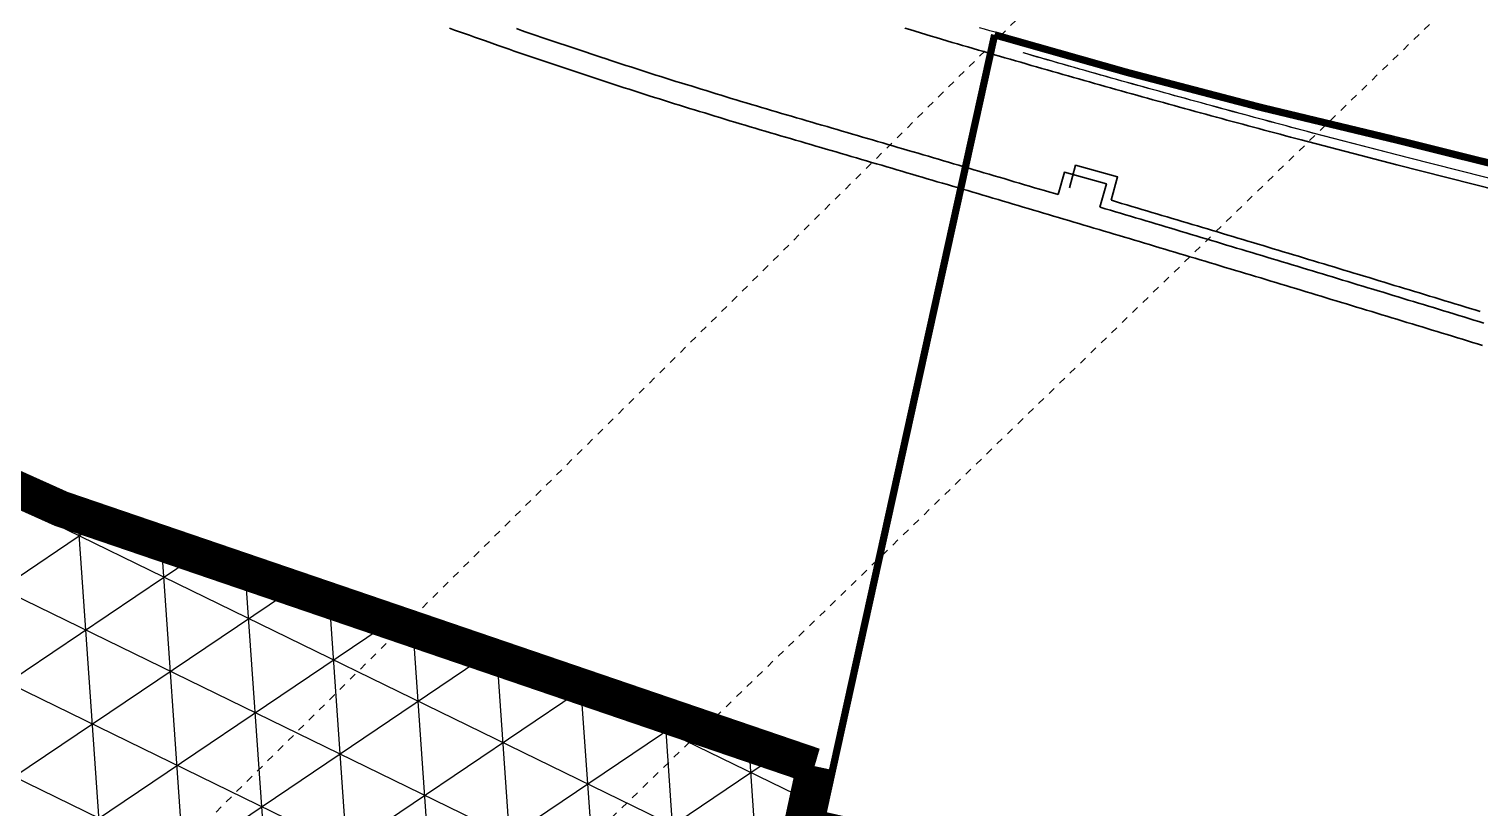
# Model space of a CAD drawing. Header units: millimetres. Extents: x 50357 to 985146, y 723188 to 1803594.
# Drawn here: x 829690.56 to 829710.54, y 818141.63 to 818152.37 of the extents above; entities that cross this region are included whole.
import ezdxf
from ezdxf.xclip import XClip

# ---------------------------------------------------------------- set-up
doc = ezdxf.new("R2010")
doc.units = ezdxf.units.MM
doc.header["$LTSCALE"] = 3
doc.header["$MEASUREMENT"] = 0
for name, pattern in [('3A35X-MAGP-P-SB$0$3A35X-MAGP-P-SB$0$HIDDEN', [0.375, 0.25, -0.125]), ('DASHED', [19.05, 12.7, -6.35]), ('x-baseplan$0$DGN Style 2', [1.94727e-06, 0, -1.94727e-06])]:
    doc.linetypes.add(name, pattern=pattern)
doc.layers.add('-Surrender Hatch in Pink', color=7, linetype='Continuous', lineweight=40, true_color=0xffc2c2)
doc.layers.add('-Surrender line', color=7, linetype='Continuous', lineweight=40, true_color=0xff7575)
for name, color, linetype in [('00_Xref', 7, 'Continuous'), ('3A35X-MAGP-P-LD-00-0$0$LWK-STEPS', 1, 'Continuous'), ('3A35X-MAGP-P-SB$0$UAJ-90BOUN', 7, 'Continuous'), ('LWK-STEPS', 8, 'Continuous'), ('UAJ-00XREF', 7, 'Continuous')]:
    doc.layers.add(name, color=color, linetype=linetype)
doc.layers.add('3A35X-MAGP-P-LD-00-0$0$LWK-GA_PLANTERWALL', color=7, linetype='Continuous', lineweight=30)
doc.layers.add('LWK-GA_PLANTERWALL', color=8, linetype='Continuous', lineweight=30)
doc.layers.add('x-baseplan$0$AR-ROAD_AR_BS_MI_', color=7, linetype='Continuous', true_color=0x6d6d6d)

# ---------------------------------------------------------------- blocks, each defined once
blk = doc.blocks.new('x-baseplan')
at = {"layer": 'x-baseplan$0$AR-ROAD_AR_BS_MI_', "linetype": 'x-baseplan$0$DGN Style 2', "flags": 128}
for points in [[(834344.623, 818162.092), (834344.39, 818162.07), (834343.831, 818162.007), (834343.273, 818161.935), (834342.717, 818161.852), (834342.162, 818161.76), (834341.609, 818161.659), (834341.057, 818161.547), (834340.508, 818161.427), (834339.961, 818161.296), (834339.416, 818161.156), (834338.874, 818161.007), (834338.335, 818160.848), (834333.704, 818157.177), (834236.421, 818060.844)], [(834307.466, 818126.034), (834344.611, 818162.085)]]:
    blk.add_lwpolyline(points, dxfattribs=at)
blk = doc.blocks.new('QA')
at = {"layer": '3A35X-MAGP-P-LD-00-0$0$LWK-GA_PLANTERWALL', "elevation": 0}
for points in [[(-7840, 15393), (-7732, 15696), (-7167, 15496), (-7278, 15182)], [(-7278, 15182), (-7273, 15180), (-7205, 15155), (-7137, 15129), (-7069, 15104), (-7001, 15078), (-6933, 15053), (-6865, 15027), (-6797, 15002), (-6729, 14976), (-6661, 14950), (-6594, 14925), (-6526, 14899), (-6457, 14874), (-6389, 14848), (-6322, 14822), (-6253, 14797), (-6186, 14771), (-6118, 14746), (-6050, 14720), (-5982, 14694), (-5914, 14669), (-5846, 14643), (-5778, 14617), (-5710, 14591), (-5642, 14566), (-5574, 14540), (-5506, 14515), (-5438, 14489), (-5370, 14463), (-5302, 14437), (-5234, 14412), (-5166, 14386), (-5098, 14360), (-5030, 14334), (-4962, 14309), (-4895, 14283), (-4827, 14257), (-4759, 14231), (-4691, 14205), (-4623, 14180), (-4555, 14154), (-4487, 14128), (-4419, 14102), (-4351, 14076), (-4283, 14051), (-4216, 14025), (-4148, 13999), (-4080, 13973), (-4012, 13947), (-3944, 13921), (-3876, 13896), (-3808, 13870), (-3740, 13844), (-3672, 13818), (-3605, 13792), (-3537, 13766), (-3469, 13740), (-3401, 13714), (-3333, 13688), (-3265, 13663), (-3197, 13637), (-3129, 13611), (-3062, 13585), (-2994, 13559), (-2926, 13533), (-2858, 13507), (-2790, 13481), (-2722, 13455), (-2655, 13429), (-2587, 13403), (-2519, 13377), (-2451, 13351), (-2383, 13325), (-2315, 13299)]]:
    blk.add_lwpolyline(points, dxfattribs=at)
at = {"layer": '3A35X-MAGP-P-LD-00-0$0$LWK-STEPS', "ltscale": 0.5, "elevation": 0}
for points in [[(-1791, 15029), (-3156, 15478), (-4446, 15912), (-4518, 15937), (-4590, 15961), (-4662, 15986), (-4733, 16010), (-4804, 16035), (-4876, 16059), (-4948, 16084), (-5020, 16109), (-5091, 16133), (-5162, 16158), (-5234, 16183), (-5305, 16208), (-5377, 16232), (-5448, 16257), (-5520, 16282), (-5591, 16307), (-5663, 16332), (-5734, 16357), (-5805, 16382), (-5877, 16407), (-5948, 16432), (-6020, 16457), (-6091, 16482), (-6162, 16507), (-6234, 16532), (-6305, 16557), (-6376, 16582), (-6448, 16607), (-6519, 16633), (-6590, 16658), (-6662, 16683), (-6733, 16709), (-6804, 16734), (-6875, 16759), (-6947, 16785), (-7018, 16810), (-7089, 16836), (-7160, 16861), (-7232, 16887), (-7303, 16912), (-7374, 16938), (-7445, 16964), (-7516, 16989), (-7587, 17015), (-7658, 17041), (-7730, 17066), (-7801, 17092), (-7872, 17118), (-7943, 17144), (-8014, 17170), (-8085, 17195), (-8157, 17221), (-8227, 17247), (-8298, 17273), (-8347, 17291)], [(-1785, 15029), (-3150, 15478), (-4440, 15912), (-4512, 15937), (-4584, 15961), (-4655, 15986), (-4727, 16010), (-4798, 16035), (-4870, 16059), (-4941, 16084), (-5013, 16109), (-5084, 16133), (-5156, 16158), (-5227, 16183), (-5299, 16208), (-5370, 16232), (-5442, 16257), (-5513, 16282), (-5585, 16307), (-5656, 16332), (-5728, 16357), (-5799, 16382), (-5870, 16407), (-5942, 16432), (-6013, 16457), (-6085, 16482), (-6156, 16507), (-6227, 16532), (-6299, 16557), (-6370, 16582), (-6441, 16607), (-6513, 16633), (-6584, 16658), (-6655, 16683), (-6726, 16709), (-6798, 16734), (-6869, 16759), (-6940, 16785), (-7012, 16810), (-7083, 16836), (-7154, 16861), (-7225, 16887), (-7296, 16912), (-7368, 16938), (-7439, 16964), (-7510, 16989), (-7581, 17015), (-7652, 17041), (-7723, 17066), (-7795, 17092), (-7866, 17118), (-7936, 17144), (-8008, 17170), (-8079, 17195), (-8150, 17221), (-8221, 17247), (-8292, 17273), (-8340, 17291)]]:
    blk.add_lwpolyline(points, dxfattribs=at)
blk = doc.blocks.new('3A35X-MAGP-P-LD-00-0')
at = {"layer": 'LWK-GA_PLANTERWALL', "elevation": 0}
for points in [[(834520673, 818166316), (834520742, 818166292), (834520810, 818166267), (834520878, 818166243), (834520947, 818166219), (834521016, 818166195), (834521084, 818166170), (834521153, 818166147), (834521221, 818166123), (834521290, 818166098), (834521358, 818166075), (834521427, 818166051), (834521495, 818166027), (834521564, 818166003), (834521633, 818165980), (834521701, 818165956), (834521770, 818165933), (834521839, 818165909), (834521908, 818165886), (834521976, 818165863), (834522045, 818165839), (834522114, 818165816), (834522183, 818165793), (834522252, 818165770), (834522321, 818165747), (834522389, 818165724), (834522458, 818165701), (834522527, 818165678), (834522596, 818165656), (834522665, 818165633), (834522734, 818165610), (834522803, 818165588), (834522872, 818165565), (834522941, 818165543), (834523011, 818165520), (834523080, 818165498), (834523149, 818165476), (834523218, 818165454), (834523287, 818165432), (834523356, 818165409), (834523425, 818165387), (834523495, 818165365), (834523564, 818165344), (834523633, 818165322), (834523702, 818165300), (834523772, 818165278), (834523841, 818165257), (834523910, 818165235), (834523980, 818165214), (834524049, 818165192), (834524118, 818165171), (834524188, 818165150), (834524257, 818165128), (834524327, 818165107), (834524396, 818165086), (834524466, 818165065), (834524535, 818165044), (834524605, 818165023), (834524674, 818165002), (834524744, 818164981), (834524813, 818164960), (834524883, 818164940), (834524953, 818164919), (834525022, 818164899), (834525092, 818164878), (834525161, 818164858), (834525231, 818164837), (834525301, 818164817), (834525371, 818164797), (834525440, 818164776), (834525510, 818164756), (834525580, 818164736), (834525650, 818164715), (834525719, 818164695), (834525789, 818164675), (834525859, 818164654), (834525928, 818164634), (834525998, 818164614), (834526068, 818164593), (834526138, 818164573), (834526207, 818164553), (834526277, 818164532), (834526347, 818164512), (834526416, 818164492), (834526486, 818164471), (834526556, 818164451), (834526626, 818164430), (834526695, 818164410), (834526765, 818164389), (834526834, 818164369), (834526904, 818164349), (834526974, 818164328), (834527043, 818164308), (834527113, 818164287), (834527183, 818164267), (834527252, 818164246), (834527322, 818164226), (834527392, 818164205), (834527461, 818164185), (834527531, 818164164), (834527601, 818164144), (834527670, 818164123), (834527740, 818164103), (834527810, 818164082), (834527880, 818164062), (834527949, 818164041), (834528019, 818164021), (834528088, 818164000), (834528158, 818163979), (834528228, 818163959), (834528297, 818163938), (834528367, 818163918), (834528437, 818163897), (834528506, 818163877), (834528576, 818163856), (834528645, 818163835), (834528715, 818163815), (834528785, 818163794), (834528854, 818163773), (834528924, 818163753), (834528993, 818163732), (834529063, 818163712), (834529133, 818163691), (834529202, 818163670), (834529272, 818163650), (834529342, 818163629), (834529411, 818163608), (834529481, 818163588), (834529550, 818163567), (834529620, 818163546), (834529690, 818163525), (834529759, 818163505), (834529829, 818163484), (834529898, 818163463), (834529968, 818163442), (834530037, 818163422), (834530107, 818163401), (834530177, 818163380), (834530246, 818163359), (834530316, 818163339), (834530385, 818163318), (834530455, 818163297), (834530524, 818163276), (834530594, 818163255), (834530663, 818163235), (834530733, 818163214), (834530803, 818163193), (834530872, 818163172), (834530942, 818163151), (834531011, 818163130), (834531081, 818163109), (834531151, 818163089), (834531220, 818163068), (834531290, 818163047), (834531359, 818163026), (834531428, 818163005), (834531498, 818162984), (834531568, 818162963), (834531637, 818162942), (834531707, 818162921), (834531776, 818162901), (834531846, 818162880), (834531915, 818162859), (834531985, 818162838), (834532054, 818162817), (834532124, 818162796), (834532193, 818162775), (834532263, 818162754), (834532332, 818162733), (834532402, 818162712), (834532472, 818162691), (834532541, 818162670), (834532611, 818162649), (834532680, 818162628), (834532749, 818162607), (834532819, 818162586), (834532888, 818162565), (834532958, 818162544), (834533027, 818162523), (834533097, 818162501), (834533166, 818162480), (834533236, 818162459), (834533305, 818162438), (834533375, 818162417), (834533444, 818162396), (834533514, 818162375), (834533583, 818162354), (834533653, 818162333), (834533722, 818162311), (834533792, 818162290), (834533861, 818162269), (834533931, 818162248), (834534000, 818162227), (834534070, 818162206), (834534139, 818162185), (834534208, 818162163), (834534278, 818162142), (834534347, 818162121), (834534417, 818162100), (834534486, 818162079), (834534556, 818162057), (834534625, 818162036), (834534695, 818162015), (834534764, 818161994), (834534833, 818161972), (834534903, 818161951)], [(834521594, 818166311), (834521662, 818166287), (834521730, 818166264), (834521799, 818166240), (834521867, 818166217), (834521944, 818166191)], [(834521944, 818166191), (834522512, 818166000)], [(834522512, 818166000), (834522512, 818166000), (834522553, 818165986), (834522621, 818165963), (834522690, 818165941), (834522759, 818165918), (834522828, 818165895), (834522896, 818165873), (834522965, 818165851), (834523034, 818165828), (834523103, 818165806), (834523172, 818165784), (834523240, 818165762), (834523309, 818165739), (834523378, 818165717), (834523447, 818165695), (834523516, 818165673), (834523585, 818165652), (834523654, 818165630), (834523723, 818165608), (834523792, 818165586), (834523861, 818165565), (834523930, 818165543), (834523999, 818165522), (834524068, 818165500), (834524137, 818165479), (834524207, 818165458), (834524276, 818165436), (834524345, 818165415), (834524414, 818165394), (834524483, 818165373), (834524553, 818165352), (834524622, 818165331), (834524691, 818165310), (834524760, 818165289), (834524830, 818165269), (834524899, 818165248), (834524968, 818165227), (834525038, 818165207), (834525107, 818165186), (834525177, 818165166), (834525246, 818165145), (834525315, 818165125), (834525385, 818165105), (834525454, 818165085), (834525524, 818165064), (834525594, 818165044), (834525664, 818165024), (834525733, 818165003), (834525803, 818164983), (834525873, 818164963), (834525943, 818164942), (834526012, 818164922), (834526082, 818164902), (834526152, 818164881), (834526222, 818164861), (834526291, 818164841), (834526361, 818164820), (834526431, 818164800), (834526501, 818164779), (834526570, 818164759), (834526640, 818164739), (834526710, 818164718), (834526779, 818164698), (834526849, 818164677), (834526919, 818164657), (834526988, 818164636), (834527058, 818164616), (834527128, 818164596), (834527198, 818164575), (834527268, 818164555), (834527337, 818164534), (834527407, 818164514), (834527476, 818164493), (834527546, 818164473), (834527616, 818164452), (834527686, 818164432), (834527755, 818164411), (834527825, 818164391), (834527894, 818164370), (834527964, 818164349), (834528034, 818164329), (834528104, 818164308), (834528173, 818164288), (834528243, 818164267), (834528312, 818164247), (834528382, 818164226), (834528452, 818164205), (834528522, 818164185), (834528591, 818164164), (834528661, 818164144), (834528730, 818164123), (834528800, 818164102), (834528870, 818164082), (834528940, 818164061), (834529009, 818164041), (834529056, 818164027)], [(834529056, 818164027), (834529143, 818164336), (834529720, 818164176), (834529631, 818163856)], [(834529631, 818163856), (834529636, 818163854), (834529705, 818163834), (834529775, 818163813), (834529845, 818163792), (834529914, 818163771), (834529984, 818163751), (834530054, 818163730), (834530123, 818163709), (834530193, 818163688), (834530263, 818163668), (834530332, 818163647), (834530401, 818163626), (834530471, 818163605), (834530541, 818163584), (834530610, 818163564), (834530680, 818163543), (834530750, 818163522), (834530819, 818163501), (834530889, 818163480), (834530958, 818163459), (834531028, 818163439), (834531097, 818163418), (834531167, 818163397), (834531237, 818163376), (834531306, 818163355), (834531376, 818163334), (834531445, 818163313), (834531515, 818163292), (834531585, 818163271), (834531654, 818163250), (834531723, 818163230), (834531793, 818163209), (834531863, 818163188), (834531932, 818163167), (834532002, 818163146), (834532071, 818163125), (834532141, 818163104), (834532211, 818163083), (834532280, 818163062), (834532349, 818163041), (834532419, 818163020), (834532489, 818162999), (834532558, 818162978), (834532628, 818162957), (834532697, 818162936), (834532767, 818162915), (834532836, 818162894), (834532906, 818162873), (834532975, 818162852), (834533045, 818162831), (834533114, 818162810), (834533184, 818162788), (834533253, 818162767), (834533323, 818162746), (834533393, 818162725), (834533462, 818162704), (834533532, 818162683), (834533601, 818162662), (834533671, 818162641), (834533740, 818162620), (834533810, 818162599), (834533879, 818162577), (834533949, 818162556), (834534018, 818162535), (834534088, 818162514), (834534157, 818162493), (834534226, 818162472), (834534296, 818162450), (834534366, 818162429), (834534435, 818162408), (834534505, 818162387), (834534574, 818162366), (834534643, 818162344), (834534713, 818162323), (834534782, 818162302), (834534852, 818162281), (834534921, 818162259)]]:
    blk.add_lwpolyline(points, dxfattribs=at)
at = {"layer": 'LWK-GA_PLANTERWALL'}
blk.add_polyline3d([(834535115, 818164085, 0), (834533722, 818164438, 0), (834532405, 818164782, 0), (834532331, 818164801, 0), (834532258, 818164821, 0), (834532185, 818164840, 0), (834532112, 818164860, 0), (834532039, 818164879, 0), (834531966, 818164898, 0), (834531893, 818164918, 0), (834531820, 818164938, 0), (834531747, 818164957, 0), (834531673, 818164977, 0), (834531601, 818164997, 0), (834531528, 818165016, 0), (834531454, 818165036, 0), (834531381, 818165056, 0), (834531309, 818165076, 0), (834531235, 818165095, 0), (834531162, 818165115, 0), (834531089, 818165135, 0), (834531016, 818165155, 0), (834530944, 818165175, 0), (834530871, 818165195, 0), (834530798, 818165215, 0), (834530725, 818165235, 0), (834530652, 818165255, 0), (834530579, 818165275, 0), (834530506, 818165295, 0), (834530433, 818165315, 0), (834530360, 818165336, 0), (834530287, 818165356, 0), (834530214, 818165376, 0), (834530141, 818165396, 0), (834530069, 818165417, 0), (834529996, 818165437, 0), (834529923, 818165457, 0), (834529850, 818165478, 0), (834529777, 818165498, 0), (834529704, 818165519, 0), (834529631, 818165539, 0), (834529558, 818165560, 0), (834529486, 818165580, 0), (834529413, 818165601, 0), (834529340, 818165621, 0), (834529267, 818165642, 0), (834529195, 818165662, 0), (834529122, 818165683, 0), (834529049, 818165704, 0), (834528976, 818165725, 0), (834528904, 818165745, 0), (834528831, 818165766, 0), (834528758, 818165787, 0), (834528685, 818165808, 0), (834528613, 818165829, 0), (834528540, 818165850, 0), (834528467, 818165871, 0), (834528395, 818165892, 0), (834528322, 818165913, 0), (834528249, 818165934, 0), (834528177, 818165955, 0), (834528104, 818165976, 0), (834528031, 818165997, 0), (834527958, 818166018, 0), (834527886, 818166039, 0), (834527813, 818166061, 0), (834527740, 818166082, 0), (834527668, 818166104, 0), (834527595, 818166125, 0), (834527522, 818166147, 0), (834527450, 818166169, 0), (834527377, 818166190, 0), (834527305, 818166212, 0), (834527232, 818166234, 0), (834527160, 818166256, 0), (834527087, 818166278, 0), (834527014, 818166300, 0), (834526942, 818166322, 0)], dxfattribs=at)
at = {"layer": 'LWK-STEPS', "ltscale": 0.5, "elevation": 0}
for points in [[(834535188, 818164377), (834533797, 818164728), (834532481, 818165072), (834532408, 818165091), (834532335, 818165110), (834532262, 818165130), (834532189, 818165149), (834532116, 818165169), (834532043, 818165188), (834531970, 818165208), (834531897, 818165227), (834531825, 818165247), (834531752, 818165267), (834531679, 818165286), (834531606, 818165306), (834531533, 818165326), (834531460, 818165345), (834531387, 818165365), (834531314, 818165385), (834531241, 818165405), (834531168, 818165425), (834531096, 818165444), (834531023, 818165464), (834530950, 818165484), (834530877, 818165504), (834530804, 818165524), (834530731, 818165544), (834530658, 818165564), (834530586, 818165584), (834530513, 818165605), (834530440, 818165625), (834530367, 818165645), (834530295, 818165665), (834530222, 818165685), (834530149, 818165706), (834530076, 818165726), (834530004, 818165746), (834529931, 818165767), (834529858, 818165787), (834529785, 818165807), (834529713, 818165828), (834529640, 818165848), (834529567, 818165869), (834529495, 818165889), (834529422, 818165910), (834529349, 818165930), (834529277, 818165951), (834529204, 818165972), (834529131, 818165992), (834529059, 818166013), (834528986, 818166034), (834528913, 818166055), (834528841, 818166075), (834528768, 818166096), (834528696, 818166117), (834528623, 818166138), (834528550, 818166159), (834528478, 818166180), (834528405, 818166201), (834528333, 818166222), (834528260, 818166243), (834528188, 818166264), (834528115, 818166285), (834528043, 818166306), (834527970, 818166327)], [(834535115, 818164085), (834533722, 818164438), (834532405, 818164782), (834532331, 818164801), (834532258, 818164821), (834532185, 818164840), (834532112, 818164860), (834532039, 818164879), (834531966, 818164898), (834531893, 818164918), (834531820, 818164938), (834531747, 818164957), (834531673, 818164977), (834531601, 818164997), (834531528, 818165016), (834531454, 818165036), (834531381, 818165056), (834531309, 818165076), (834531235, 818165095), (834531162, 818165115), (834531089, 818165135), (834531016, 818165155), (834530944, 818165175), (834530871, 818165195), (834530798, 818165215), (834530725, 818165235), (834530652, 818165255), (834530579, 818165275), (834530506, 818165295), (834530433, 818165315), (834530360, 818165336), (834530287, 818165356), (834530214, 818165376), (834530141, 818165396), (834530069, 818165417), (834529996, 818165437), (834529923, 818165457), (834529850, 818165478), (834529777, 818165498), (834529704, 818165519), (834529631, 818165539), (834529558, 818165560), (834529486, 818165580), (834529413, 818165601), (834529340, 818165621), (834529267, 818165642), (834529195, 818165662), (834529122, 818165683), (834529049, 818165704), (834528976, 818165725), (834528904, 818165745), (834528831, 818165766), (834528758, 818165787), (834528685, 818165808), (834528613, 818165829), (834528540, 818165850), (834528467, 818165871), (834528418, 818165885)]]:
    blk.add_lwpolyline(points, dxfattribs=at)
at = {"color": 9, "rotation": 4.018631480163328}
blk.add_blockref('QA', (834538110, 818149316), dxfattribs=at)

msp = doc.modelspace()

# ---------------------------------------------------------------- hatches: boundary and pattern name
h = msp.add_hatch()
h.set_pattern_fill('NET3', color=256, scale=9)
h.set_pattern_definition([(273.9989, (830404.9786, 818244.1101), (1.122261, 0.0784547), []), (333.9989, (830404.9786, 818244.1101), (0.4931868, 1.0111339), []), (33.9989, (830404.9786, 818244.1101), (-0.6290742, 0.9326793), [])])
edge = h.paths.add_edge_path()
edge.add_arc((829734.1247, 818255.0253), 117.4715, 237.761019, 253.81498)
edge.add_line((829701.3807, 818142.2096), (829701.2049, 818141.3943))
edge.add_line((829701.2049, 818141.3943), (829702.0459, 818141.2668))
edge.add_line((829702.0459, 818141.2668), (829699.6453, 818130.3721))
edge.add_line((829699.6453, 818130.3721), (829708.1263, 818128.5034))
edge.add_line((829708.1263, 818128.5034), (829715.9478, 818129.0234))
edge.add_line((829715.9478, 818129.0234), (829716.2751, 818129.4894))
edge.add_line((829716.2751, 818129.4894), (829717.0285, 818119.314))
edge.add_line((829717.0285, 818119.314), (829710.5492, 818118.8337))
edge.add_line((829710.5492, 818118.8337), (829710.9721, 818113.1293))
edge.add_line((829710.9721, 818113.1293), (829713.1213, 818113.2886))
edge.add_line((829713.1213, 818113.2886), (829713.2501, 818111.5512))
edge.add_line((829713.2501, 818111.5512), (829717.5795, 818111.8722))
edge.add_line((829717.5795, 818111.8722), (829719.0283, 818092.3044))
edge.add_line((829719.0283, 818092.3044), (829676.0796, 818089.121))
edge.add_line((829676.0796, 818089.121), (829674.1781, 818115.453))
edge.add_line((829674.1781, 818115.453), (829686.1375, 818116.3397))
edge.add_line((829686.1375, 818116.3397), (829685.6707, 818122.6364))
edge.add_line((829685.6707, 818122.6364), (829673.7174, 818121.7503))
edge.add_line((829673.7174, 818121.7503), (829673.3243, 818127.0534))
edge.add_line((829673.3243, 818127.0534), (829673.5753, 818127.0719))
edge.add_line((829673.5753, 818127.0719), (829671.4593, 818155.6643))

# ---------------------------------------------------------------- linework, layer by layer
at = {"layer": '-Surrender Hatch in Pink'}
msp.add_lwpolyline([(829716.1161, 818128.1447), (829709.1867, 818127.6603), (829698.9305, 818129.9169), (829703.8595, 818152.2863)], dxfattribs=at)
at = {"layer": '-Surrender line', "linetype": 'DASHED', "const_width": 0.1}
msp.add_lwpolyline([(829714.6189, 818149.536), (829709.3696, 818150.8434, -0.0152281), (829703.8595, 818152.2863), (829698.9305, 818129.9169), (829709.1867, 818127.6603), (829716.1161, 818128.1447), (829716.0545, 818129.0266), (829708.1263, 818128.5034), (829699.6453, 818130.3721), (829702.0459, 818141.2668), (829715.4157, 818138.3209)], format="xyb", close=True, dxfattribs=at)
at = {"layer": '3A35X-MAGP-P-SB$0$UAJ-90BOUN', "linetype": '3A35X-MAGP-P-SB$0$3A35X-MAGP-P-SB$0$HIDDEN', "ltscale": 100, "const_width": 0.5}
msp.add_lwpolyline([(829671.4593, 818155.6643, 0.0701634), (829701.3807, 818142.2096), (829701.2049, 818141.3943), (829715.3015, 818138.2417), (829715.9519, 818129.4663), (829716.2751, 818129.4894), (829717.0285, 818119.314), (829710.5492, 818118.8337), (829710.9721, 818113.1293), (829713.1213, 818113.2886), (829713.2501, 818111.5512), (829717.5795, 818111.8722), (829719.0283, 818092.3044), (829676.0796, 818089.121), (829674.1781, 818115.453), (829686.1375, 818116.3397), (829685.6707, 818122.6364), (829673.7174, 818121.7503), (829673.3243, 818127.0534), (829673.5753, 818127.0719), (829671.4593, 818155.6643)], format="xyb", dxfattribs=at)

# ---------------------------------------------------------------- block references
at = {"layer": '00_Xref'}
ref = msp.add_blockref('x-baseplan', (-4624.8147, 0), dxfattribs=at)
XClip(ref).set_block_clipping_path([(834202.4041511728, 818417.7787976696), (834906.6320897909, 818467.0097314056), (834956.0121295976, 817760.6488927433), (834251.7841909796, 817711.4179590072)])

# ---------------------------------------------------------------- next in the draw order: block references
at = {"layer": 'UAJ-00XREF', "ltscale": 0.5, "xscale": 0.0009999999999999998, "yscale": 0.0009999999999999998, "zscale": 0.0009999999999999998, "rotation": 359.9752874263863}
msp.add_blockref('3A35X-MAGP-P-LD-00-0', (-5177.1309, 346.0788, -0.0001), dxfattribs=at)

doc.saveas('drawing.dxf')
